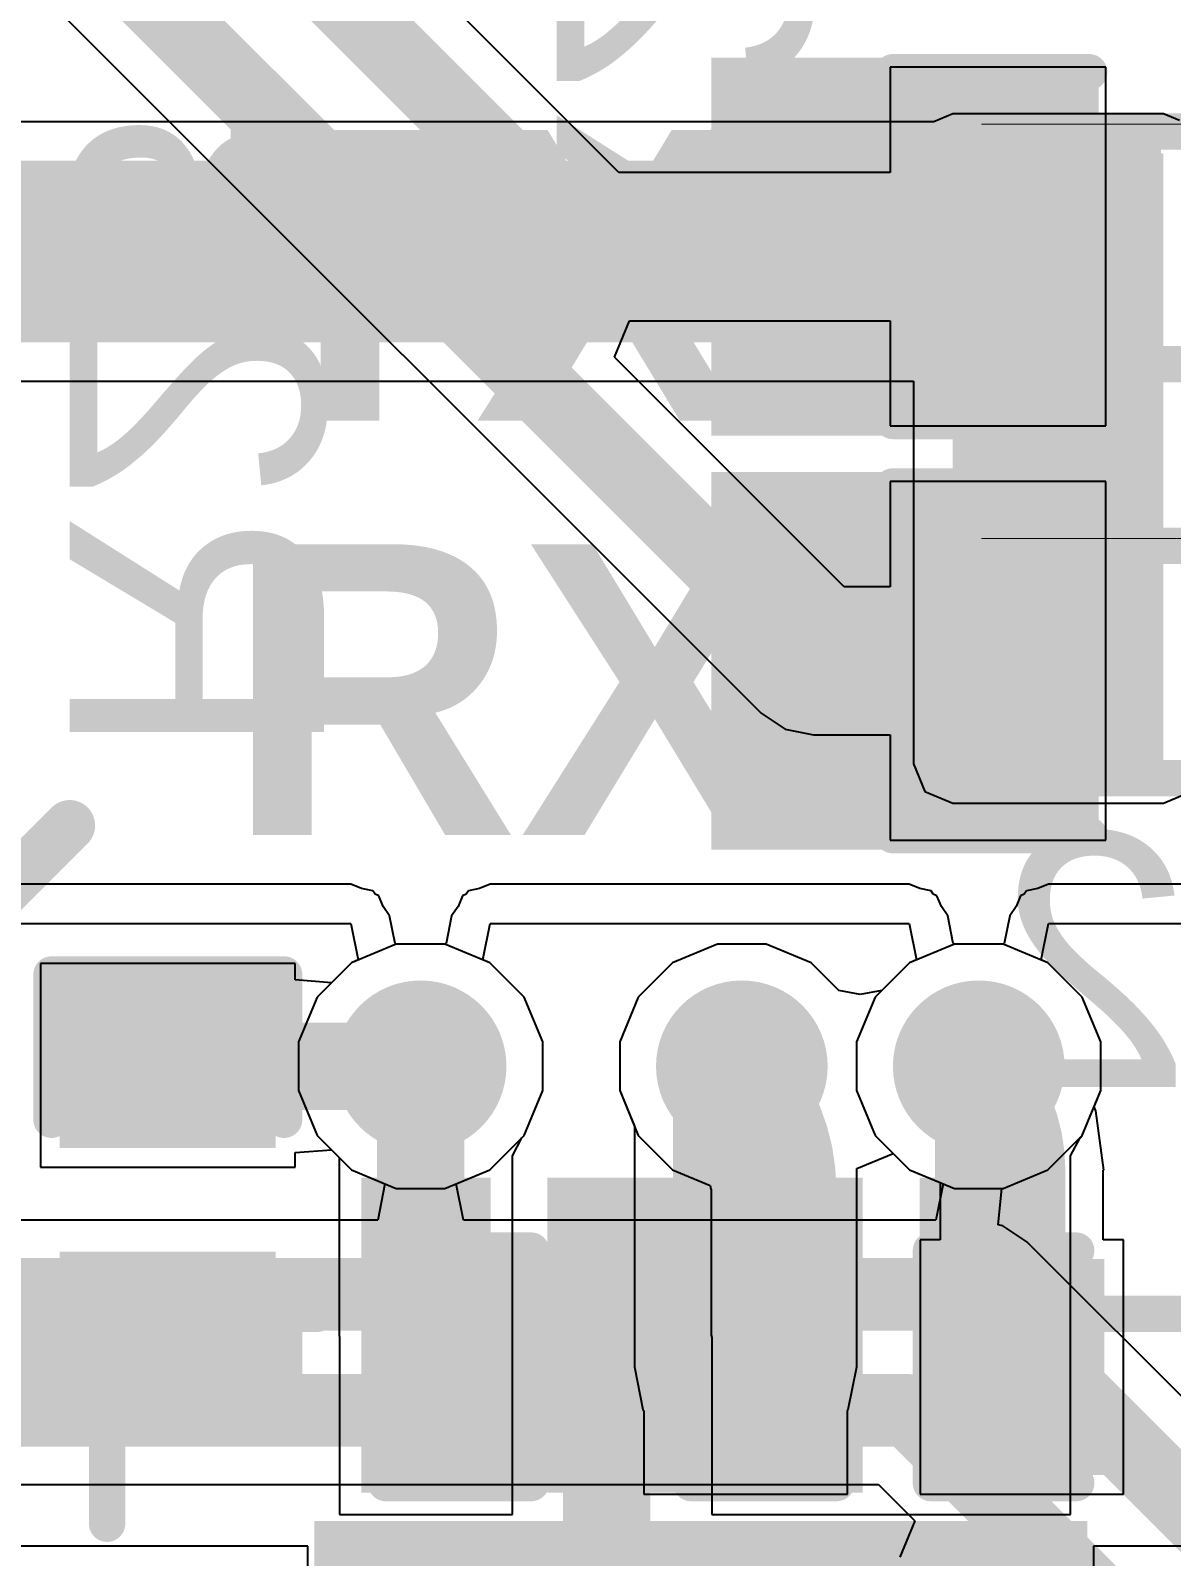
# Model space of a CAD drawing. Header units: inches. Extents: x -4.4 to 45.3, y -0.3 to 53.7.
# Drawn here: x 39.02 to 43, y 37.44 to 42.77 of the extents above; entities that cross this region are included whole.
import ezdxf

# ---------------------------------------------------------------- set-up
doc = ezdxf.new("R2010")
doc.units = ezdxf.units.IN
for name, color, linetype in [('Bottom Layer', 5, 'Continuous'), ('Bottom Overlay', 54, 'Continuous'), ('Bottom Paste', 16, 'Continuous'), ('Bottom Solder', 6, 'Continuous'), ('Signal_1', 16, 'Continuous'), ('Signal_2', 76, 'Continuous'), ('Top Layer', 1, 'Continuous'), ('Top Overlay', 2, 'Continuous'), ('Top Paste', 8, 'Continuous'), ('Top Solder', 216, 'Continuous'), ('Via Holes', 16, 'Continuous')]:
    doc.layers.add(name, color=color, linetype=linetype)
doc.styles.add('Arial', font='', dxfattribs={"height": 0.2})
doc.styles.add('Arial_Bold', font='', dxfattribs={"height": 0.2})
doc.styles.get('Arial').set_extended_font_data('Arial')
doc.styles.get('Arial_Bold').set_extended_font_data('Arial', bold=True)

# ---------------------------------------------------------------- blocks, each defined once
blk = doc.blocks.new('LED_0603_33')
at = {"layer": 'Top Layer'}
for points in [[(-1, 0.5), (-0.5, 0.5), (-0.5, -0.5), (-1, -0.5)], [(0.5, 0.5), (1, 0.5), (1, -0.5), (0.5, -0.5)]]:
    blk.add_hatch(color=1, dxfattribs=at).paths.add_polyline_path(points)
at = {"layer": 'Top Overlay'}
blk.add_hatch(color=2, dxfattribs=at).paths.add_polyline_path([(1.1176, -0.6604), (1.7526, -0.6604), (1.7526, 0.6604), (1.1176, 0.6604)])
at = {"layer": 'Top Paste'}
for points in [[(-1, 0.5), (-0.5, 0.5), (-0.5, -0.5), (-1, -0.5)], [(0.5, 0.5), (1, 0.5), (1, -0.5), (0.5, -0.5)]]:
    blk.add_hatch(color=8, dxfattribs=at).paths.add_polyline_path(points)
at = {"layer": 'Top Solder'}
for points in [[(-1.1016, 0.6016), (-0.3984, 0.6016), (-0.3984, -0.6016), (-1.1016, -0.6016)], [(0.3984, 0.6016), (1.1016, 0.6016), (1.1016, -0.6016), (0.3984, -0.6016)]]:
    blk.add_hatch(color=216, dxfattribs=at).paths.add_polyline_path(points)
at = {"layer": 'Top Overlay'}
for points in [[(-1.1176, 0.6096, 0.127, 0.127, 0), (-1.1176, -0.6096, 0.127, 0.127, 0)], [(-0.4318, 0.6096, 0.127, 0.127, 0), (-1.1176, 0.6096, 0.127, 0.127, 0)], [(1.1176, 0.6096, 0.127, 0.127, 0), (0.4318, 0.6096, 0.127, 0.127, 0)], [(1.1176, 0.6096, 0.127, 0.127, 0), (1.1176, -0.6096, 0.127, 0.127, 0)], [(-0.4318, -0.6096, 0.127, 0.127, 0), (-1.1176, -0.6096, 0.127, 0.127, 0)], [(1.1176, -0.6096, 0.127, 0.127, 0), (0.4318, -0.6096, 0.127, 0.127, 0)]]:
    blk.add_lwpolyline(points, format="xyseb", dxfattribs=at)
for points in [[(-1.1494, 0.6096, 0.0635, 0.0635, 1), (-1.0858, 0.6096, 0.0635, 0.0635, 1)], [(-1.1494, 0.6096, 0.0635, 0.0635, 1), (-1.0858, 0.6096, 0.0635, 0.0635, 1)], [(-0.4636, 0.6096, 0.0635, 0.0635, 1), (-0.4001, 0.6096, 0.0635, 0.0635, 1)], [(0.4001, 0.6096, 0.0635, 0.0635, 1), (0.4636, 0.6096, 0.0635, 0.0635, 1)], [(1.0859, 0.6096, 0.0635, 0.0635, 1), (1.1494, 0.6096, 0.0635, 0.0635, 1)], [(1.0859, 0.6096, 0.0635, 0.0635, 1), (1.1494, 0.6096, 0.0635, 0.0635, 1)], [(-1.1494, -0.6096, 0.0635, 0.0635, 1), (-1.0858, -0.6096, 0.0635, 0.0635, 1)], [(-1.1494, -0.6096, 0.0635, 0.0635, 1), (-1.0858, -0.6096, 0.0635, 0.0635, 1)], [(-0.4636, -0.6096, 0.0635, 0.0635, 1), (-0.4001, -0.6096, 0.0635, 0.0635, 1)], [(0.4001, -0.6096, 0.0635, 0.0635, 1), (0.4636, -0.6096, 0.0635, 0.0635, 1)], [(1.0859, -0.6096, 0.0635, 0.0635, 1), (1.1494, -0.6096, 0.0635, 0.0635, 1)], [(1.0859, -0.6096, 0.0635, 0.0635, 1), (1.1494, -0.6096, 0.0635, 0.0635, 1)]]:
    blk.add_lwpolyline(points, format="xyseb", close=True, dxfattribs=at)
blk = doc.blocks.new('LED_0603_34')
at = {"layer": 'Top Layer'}
for points in [[(-1, 0.5), (-0.5, 0.5), (-0.5, -0.5), (-1, -0.5)], [(0.5, 0.5), (1, 0.5), (1, -0.5), (0.5, -0.5)]]:
    blk.add_hatch(color=1, dxfattribs=at).paths.add_polyline_path(points)
at = {"layer": 'Top Overlay'}
blk.add_hatch(color=2, dxfattribs=at).paths.add_polyline_path([(1.1176, -0.6604), (1.7526, -0.6604), (1.7526, 0.6604), (1.1176, 0.6604)])
at = {"layer": 'Top Paste'}
for points in [[(-1, 0.5), (-0.5, 0.5), (-0.5, -0.5), (-1, -0.5)], [(0.5, 0.5), (1, 0.5), (1, -0.5), (0.5, -0.5)]]:
    blk.add_hatch(color=8, dxfattribs=at).paths.add_polyline_path(points)
at = {"layer": 'Top Solder'}
for points in [[(-1.1016, 0.6016), (-0.3984, 0.6016), (-0.3984, -0.6016), (-1.1016, -0.6016)], [(0.3984, 0.6016), (1.1016, 0.6016), (1.1016, -0.6016), (0.3984, -0.6016)]]:
    blk.add_hatch(color=216, dxfattribs=at).paths.add_polyline_path(points)
at = {"layer": 'Top Overlay'}
for points in [[(-0.4318, 0.6096, 0.127, 0.127, 0), (-1.1176, 0.6096, 0.127, 0.127, 0)], [(-1.1176, 0.6096, 0.127, 0.127, 0), (-1.1176, -0.6096, 0.127, 0.127, 0)], [(1.1176, 0.6096, 0.127, 0.127, 0), (0.4318, 0.6096, 0.127, 0.127, 0)], [(1.1176, 0.6096, 0.127, 0.127, 0), (1.1176, -0.6096, 0.127, 0.127, 0)], [(-0.4318, -0.6096, 0.127, 0.127, 0), (-1.1176, -0.6096, 0.127, 0.127, 0)], [(1.1176, -0.6096, 0.127, 0.127, 0), (0.4318, -0.6096, 0.127, 0.127, 0)]]:
    blk.add_lwpolyline(points, format="xyseb", dxfattribs=at)
for points in [[(-1.1494, 0.6096, 0.0635, 0.0635, 1), (-1.0858, 0.6096, 0.0635, 0.0635, 1)], [(-1.1494, 0.6096, 0.0635, 0.0635, 1), (-1.0858, 0.6096, 0.0635, 0.0635, 1)], [(-0.4636, 0.6096, 0.0635, 0.0635, 1), (-0.4001, 0.6096, 0.0635, 0.0635, 1)], [(0.4001, 0.6096, 0.0635, 0.0635, 1), (0.4636, 0.6096, 0.0635, 0.0635, 1)], [(1.0859, 0.6096, 0.0635, 0.0635, 1), (1.1494, 0.6096, 0.0635, 0.0635, 1)], [(1.0859, 0.6096, 0.0635, 0.0635, 1), (1.1494, 0.6096, 0.0635, 0.0635, 1)], [(-1.1494, -0.6096, 0.0635, 0.0635, 1), (-1.0858, -0.6096, 0.0635, 0.0635, 1)], [(-1.1494, -0.6096, 0.0635, 0.0635, 1), (-1.0858, -0.6096, 0.0635, 0.0635, 1)], [(-0.4636, -0.6096, 0.0635, 0.0635, 1), (-0.4001, -0.6096, 0.0635, 0.0635, 1)], [(0.4001, -0.6096, 0.0635, 0.0635, 1), (0.4636, -0.6096, 0.0635, 0.0635, 1)], [(1.0859, -0.6096, 0.0635, 0.0635, 1), (1.1494, -0.6096, 0.0635, 0.0635, 1)], [(1.0859, -0.6096, 0.0635, 0.0635, 1), (1.1494, -0.6096, 0.0635, 0.0635, 1)]]:
    blk.add_lwpolyline(points, format="xyseb", close=True, dxfattribs=at)
blk = doc.blocks.new('R___0402_B_39')
at = {"layer": 'Bottom Layer'}
for points in [[(-0.2413, 0.3175), (-0.2413, -0.3175), (-0.6985, -0.3175), (-0.6985, 0.3175)], [(0.6985, 0.3175), (0.6985, -0.3175), (0.2413, -0.3175), (0.2413, 0.3175)]]:
    blk.add_hatch(color=5, dxfattribs=at).paths.add_polyline_path(points)
at = {"layer": 'Bottom Paste'}
for points in [[(-0.2413, 0.3175), (-0.2413, -0.3175), (-0.6985, -0.3175), (-0.6985, 0.3175)], [(0.6985, 0.3175), (0.6985, -0.3175), (0.2413, -0.3175), (0.2413, 0.3175)]]:
    blk.add_hatch(color=16, dxfattribs=at).paths.add_polyline_path(points)
at = {"layer": 'Bottom Solder'}
for points in [[(-0.1863, 0.3725), (-0.1863, -0.3725), (-0.7535, -0.3725), (-0.7535, 0.3725)], [(0.7535, 0.3725), (0.7535, -0.3725), (0.1863, -0.3725), (0.1863, 0.3725)]]:
    blk.add_hatch(color=6, dxfattribs=at).paths.add_polyline_path(points)
at = {"layer": 'Bottom Overlay'}
for points in [[(-0.7874, -0.4064, 0.127, 0.127, 0), (-0.7874, 0.4064, 0.127, 0.127, 0)], [(-0.7874, 0.4064, 0.127, 0.127, 0), (0.7874, 0.4064, 0.127, 0.127, 0)], [(-0.8128, 0.4318, 0.00323, 0.00323, 0), (0.8128, 0.4318, 0.00323, 0.00323, 0)], [(0.7874, -0.4064, 0.127, 0.127, 0), (0.7874, 0.4064, 0.127, 0.127, 0)], [(-0.7874, -0.4064, 0.127, 0.127, 0), (0.7874, -0.4064, 0.127, 0.127, 0)]]:
    blk.add_lwpolyline(points, format="xyseb", dxfattribs=at)
for points in [[(-0.8191, 0.4064, 0.0635, 0.0635, 1), (-0.7556, 0.4064, 0.0635, 0.0635, 1)], [(-0.8191, 0.4064, 0.0635, 0.0635, 1), (-0.7556, 0.4064, 0.0635, 0.0635, 1)], [(-0.8136, 0.4318, 0.00161, 0.00161, 1), (-0.812, 0.4318, 0.00161, 0.00161, 1)], [(0.7556, 0.4064, 0.0635, 0.0635, 1), (0.8191, 0.4064, 0.0635, 0.0635, 1)], [(0.7556, 0.4064, 0.0635, 0.0635, 1), (0.8191, 0.4064, 0.0635, 0.0635, 1)], [(0.812, 0.4318, 0.00161, 0.00161, 1), (0.8136, 0.4318, 0.00161, 0.00161, 1)], [(-0.8191, -0.4064, 0.0635, 0.0635, 1), (-0.7556, -0.4064, 0.0635, 0.0635, 1)], [(-0.8191, -0.4064, 0.0635, 0.0635, 1), (-0.7556, -0.4064, 0.0635, 0.0635, 1)], [(0.7556, -0.4064, 0.0635, 0.0635, 1), (0.8191, -0.4064, 0.0635, 0.0635, 1)], [(0.7556, -0.4064, 0.0635, 0.0635, 1), (0.8191, -0.4064, 0.0635, 0.0635, 1)]]:
    blk.add_lwpolyline(points, format="xyseb", close=True, dxfattribs=at)
blk = doc.blocks.new('R___0402_B_40')
at = {"layer": 'Bottom Layer'}
for points in [[(-0.2413, 0.3175), (-0.2413, -0.3175), (-0.6985, -0.3175), (-0.6985, 0.3175)], [(0.6985, 0.3175), (0.6985, -0.3175), (0.2413, -0.3175), (0.2413, 0.3175)]]:
    blk.add_hatch(color=5, dxfattribs=at).paths.add_polyline_path(points)
at = {"layer": 'Bottom Paste'}
for points in [[(-0.2413, 0.3175), (-0.2413, -0.3175), (-0.6985, -0.3175), (-0.6985, 0.3175)], [(0.6985, 0.3175), (0.6985, -0.3175), (0.2413, -0.3175), (0.2413, 0.3175)]]:
    blk.add_hatch(color=16, dxfattribs=at).paths.add_polyline_path(points)
at = {"layer": 'Bottom Solder'}
for points in [[(-0.1863, 0.3725), (-0.1863, -0.3725), (-0.7535, -0.3725), (-0.7535, 0.3725)], [(0.7535, 0.3725), (0.7535, -0.3725), (0.1863, -0.3725), (0.1863, 0.3725)]]:
    blk.add_hatch(color=6, dxfattribs=at).paths.add_polyline_path(points)
at = {"layer": 'Bottom Overlay'}
for points in [[(-0.7874, -0.4064, 0.127, 0.127, 0), (-0.7874, 0.4064, 0.127, 0.127, 0)], [(-0.7874, 0.4064, 0.127, 0.127, 0), (0.7874, 0.4064, 0.127, 0.127, 0)], [(-0.8128, 0.4318, 0.00323, 0.00323, 0), (0.8128, 0.4318, 0.00323, 0.00323, 0)], [(0.7874, -0.4064, 0.127, 0.127, 0), (0.7874, 0.4064, 0.127, 0.127, 0)], [(-0.7874, -0.4064, 0.127, 0.127, 0), (0.7874, -0.4064, 0.127, 0.127, 0)]]:
    blk.add_lwpolyline(points, format="xyseb", dxfattribs=at)
for points in [[(-0.8191, 0.4064, 0.0635, 0.0635, 1), (-0.7556, 0.4064, 0.0635, 0.0635, 1)], [(-0.8191, 0.4064, 0.0635, 0.0635, 1), (-0.7556, 0.4064, 0.0635, 0.0635, 1)], [(-0.8136, 0.4318, 0.00161, 0.00161, 1), (-0.812, 0.4318, 0.00161, 0.00161, 1)], [(0.7556, 0.4064, 0.0635, 0.0635, 1), (0.8191, 0.4064, 0.0635, 0.0635, 1)], [(0.7556, 0.4064, 0.0635, 0.0635, 1), (0.8191, 0.4064, 0.0635, 0.0635, 1)], [(0.812, 0.4318, 0.00161, 0.00161, 1), (0.8136, 0.4318, 0.00161, 0.00161, 1)], [(-0.8191, -0.4064, 0.0635, 0.0635, 1), (-0.7556, -0.4064, 0.0635, 0.0635, 1)], [(-0.8191, -0.4064, 0.0635, 0.0635, 1), (-0.7556, -0.4064, 0.0635, 0.0635, 1)], [(0.7556, -0.4064, 0.0635, 0.0635, 1), (0.8191, -0.4064, 0.0635, 0.0635, 1)], [(0.7556, -0.4064, 0.0635, 0.0635, 1), (0.8191, -0.4064, 0.0635, 0.0635, 1)]]:
    blk.add_lwpolyline(points, format="xyseb", close=True, dxfattribs=at)
blk = doc.blocks.new('QFN_16_EP_4_4__53')
at = {"layer": 'Top Layer'}
for points in [[(-1.1656, 2.5), (-0.8156, 2.5), (-0.8156, 1.5), (-1.1656, 1.5)], [(-0.5154, 2.5), (-0.1654, 2.5), (-0.1654, 1.5), (-0.5154, 1.5)], [(0.1349, 2.5), (0.4849, 2.5), (0.4849, 1.5), (0.1349, 1.5)], [(0.7851, 2.5), (1.1351, 2.5), (1.1351, 1.5), (0.7851, 1.5)], [(-1.3, 1.3), (1.3, 1.3), (1.3, -1.3), (-1.3, -1.3)], [(-1.5, 1.1402), (-1.5, 0.7902), (-2.5, 0.7902), (-2.5, 1.1402)], [(2.5, 1.1351), (2.5, 0.7851), (1.5, 0.7851), (1.5, 1.1351)], [(-1.5, 0.49), (-1.5, 0.14), (-2.5, 0.14), (-2.5, 0.49)], [(2.5, 0.4849), (2.5, 0.1349), (1.5, 0.1349), (1.5, 0.4849)], [(-1.5, -0.1603), (-1.5, -0.5103), (-2.5, -0.5103), (-2.5, -0.1603)], [(2.5, -0.1654), (2.5, -0.5154), (1.5, -0.5154), (1.5, -0.1654)], [(-1.5, -0.8105), (-1.5, -1.1605), (-2.5, -1.1605), (-2.5, -0.8105)], [(2.5, -0.8156), (2.5, -1.1656), (1.5, -1.1656), (1.5, -0.8156)], [(-1.1656, -1.5), (-0.8156, -1.5), (-0.8156, -2.5), (-1.1656, -2.5)], [(-0.5154, -1.5), (-0.1654, -1.5), (-0.1654, -2.5), (-0.5154, -2.5)], [(0.1349, -1.5), (0.4849, -1.5), (0.4849, -2.5), (0.1349, -2.5)], [(0.7851, -1.5), (1.1351, -1.5), (1.1351, -2.5), (0.7851, -2.5)]]:
    blk.add_hatch(color=1, dxfattribs=at).paths.add_polyline_path(points)
at = {"layer": 'Top Solder'}
for points in [[(-1.2164, 2.5508), (-0.7648, 2.5508), (-0.7648, 1.4492), (-1.2164, 1.4492)], [(-0.5662, 2.5508), (-0.1146, 2.5508), (-0.1146, 1.4492), (-0.5662, 1.4492)], [(0.0841, 2.5508), (0.5357, 2.5508), (0.5357, 1.4492), (0.0841, 1.4492)], [(0.7343, 2.5508), (1.1859, 2.5508), (1.1859, 1.4492), (0.7343, 1.4492)], [(-1.3508, 1.3508), (1.3508, 1.3508), (1.3508, -1.3508), (-1.3508, -1.3508)], [(-1.4492, 1.191), (-1.4492, 0.7394), (-2.5508, 0.7394), (-2.5508, 1.191)], [(2.5508, 1.1859), (2.5508, 0.7343), (1.4492, 0.7343), (1.4492, 1.1859)], [(-1.4492, 0.5408), (-1.4492, 0.0892), (-2.5508, 0.0892), (-2.5508, 0.5408)], [(2.5508, 0.5357), (2.5508, 0.0841), (1.4492, 0.0841), (1.4492, 0.5357)], [(-1.4492, -0.1095), (-1.4492, -0.5611), (-2.5508, -0.5611), (-2.5508, -0.1095)], [(2.5508, -0.1146), (2.5508, -0.5662), (1.4492, -0.5662), (1.4492, -0.1146)], [(-1.4492, -0.7597), (-1.4492, -1.2113), (-2.5508, -1.2113), (-2.5508, -0.7597)], [(2.5508, -0.7648), (2.5508, -1.2164), (1.4492, -1.2164), (1.4492, -0.7648)], [(-1.2164, -1.4492), (-0.7648, -1.4492), (-0.7648, -2.5508), (-1.2164, -2.5508)], [(-0.5662, -1.4492), (-0.1146, -1.4492), (-0.1146, -2.5508), (-0.5662, -2.5508)], [(0.0841, -1.4492), (0.5357, -1.4492), (0.5357, -2.5508), (0.0841, -2.5508)], [(0.7343, -1.4492), (1.1859, -1.4492), (1.1859, -2.5508), (0.7343, -2.5508)]]:
    blk.add_hatch(color=216, dxfattribs=at).paths.add_polyline_path(points)
at = {"layer": 'Top Overlay'}
for points in [[(-2.0746, 2.0746, 0.127, 0.127, 0), (-2.0746, 1.3459, 0.127, 0.127, 0)], [(-2.0746, 2.0746, 0.127, 0.127, 0), (-1.3714, 2.0746, 0.127, 0.127, 0)], [(1.3408, 2.0746, 0.127, 0.127, 0), (2.0745, 2.0746, 0.127, 0.127, 0)], [(2.0745, 2.0746, 0.127, 0.127, 0), (2.0745, 1.3409, 0.127, 0.127, 0)], [(-2.6858, 1.0414, 0.127, 0.127, 0), (-2.6858, 0.889, 0.127, 0.127, 0)], [(-2.6858, 1.0414, 0.127, 0.127, 0), (-2.6096, 0.9652, 0.127, 0.127, 0)], [(-2.6096, 0.9652, 0.127, 0.127, 0), (-2.6858, 0.889, 0.127, 0.127, 0)], [(2.0745, -1.3409, 0.127, 0.127, 0), (2.0745, -2.0746, 0.127, 0.127, 0)], [(-2.0746, -1.3459, 0.127, 0.127, 0), (-2.0746, -2.0746, 0.127, 0.127, 0)], [(-2.0746, -2.0746, 0.127, 0.127, 0), (-1.3714, -2.0746, 0.127, 0.127, 0)], [(1.3408, -2.0746, 0.127, 0.127, 0), (2.0745, -2.0746, 0.127, 0.127, 0)]]:
    blk.add_lwpolyline(points, format="xyseb", dxfattribs=at)
for points in [[(-2.1064, 2.0746, 0.0635, 0.0635, 1), (-2.0429, 2.0746, 0.0635, 0.0635, 1)], [(-2.1064, 2.0746, 0.0635, 0.0635, 1), (-2.0429, 2.0746, 0.0635, 0.0635, 1)], [(-1.4031, 2.0746, 0.0635, 0.0635, 1), (-1.3396, 2.0746, 0.0635, 0.0635, 1)], [(1.3091, 2.0746, 0.0635, 0.0635, 1), (1.3726, 2.0746, 0.0635, 0.0635, 1)], [(2.0428, 2.0746, 0.0635, 0.0635, 1), (2.1063, 2.0746, 0.0635, 0.0635, 1)], [(2.0428, 2.0746, 0.0635, 0.0635, 1), (2.1063, 2.0746, 0.0635, 0.0635, 1)], [(-2.1064, 1.3459, 0.0635, 0.0635, 1), (-2.0429, 1.3459, 0.0635, 0.0635, 1)], [(2.0428, 1.3409, 0.0635, 0.0635, 1), (2.1063, 1.3409, 0.0635, 0.0635, 1)], [(-2.7175, 1.0414, 0.0635, 0.0635, 1), (-2.654, 1.0414, 0.0635, 0.0635, 1)], [(-2.7175, 1.0414, 0.0635, 0.0635, 1), (-2.654, 1.0414, 0.0635, 0.0635, 1)], [(-2.6413, 0.9652, 0.0635, 0.0635, 1), (-2.5778, 0.9652, 0.0635, 0.0635, 1)], [(-2.6413, 0.9652, 0.0635, 0.0635, 1), (-2.5778, 0.9652, 0.0635, 0.0635, 1)], [(-2.7175, 0.889, 0.0635, 0.0635, 1), (-2.654, 0.889, 0.0635, 0.0635, 1)], [(-2.7175, 0.889, 0.0635, 0.0635, 1), (-2.654, 0.889, 0.0635, 0.0635, 1)], [(2.0428, -1.3409, 0.0635, 0.0635, 1), (2.1063, -1.3409, 0.0635, 0.0635, 1)], [(-2.1064, -1.3459, 0.0635, 0.0635, 1), (-2.0429, -1.3459, 0.0635, 0.0635, 1)], [(-2.1064, -2.0746, 0.0635, 0.0635, 1), (-2.0429, -2.0746, 0.0635, 0.0635, 1)], [(-2.1064, -2.0746, 0.0635, 0.0635, 1), (-2.0429, -2.0746, 0.0635, 0.0635, 1)], [(-1.4031, -2.0746, 0.0635, 0.0635, 1), (-1.3396, -2.0746, 0.0635, 0.0635, 1)], [(1.3091, -2.0746, 0.0635, 0.0635, 1), (1.3726, -2.0746, 0.0635, 0.0635, 1)], [(2.0428, -2.0746, 0.0635, 0.0635, 1), (2.1063, -2.0746, 0.0635, 0.0635, 1)], [(2.0428, -2.0746, 0.0635, 0.0635, 1), (2.1063, -2.0746, 0.0635, 0.0635, 1)]]:
    blk.add_lwpolyline(points, format="xyseb", close=True, dxfattribs=at)
blk = doc.blocks.new('C___0402_B_83')
at = {"layer": 'Bottom Layer'}
for points in [[(-0.2413, 0.3175), (-0.2413, -0.3175), (-0.6985, -0.3175), (-0.6985, 0.3175)], [(0.6985, 0.3175), (0.6985, -0.3175), (0.2413, -0.3175), (0.2413, 0.3175)]]:
    blk.add_hatch(color=5, dxfattribs=at).paths.add_polyline_path(points)
at = {"layer": 'Bottom Paste'}
for points in [[(-0.2413, 0.3175), (-0.2413, -0.3175), (-0.6985, -0.3175), (-0.6985, 0.3175)], [(0.6985, 0.3175), (0.6985, -0.3175), (0.2413, -0.3175), (0.2413, 0.3175)]]:
    blk.add_hatch(color=16, dxfattribs=at).paths.add_polyline_path(points)
at = {"layer": 'Bottom Solder'}
for points in [[(-0.1813, 0.3775), (-0.1813, -0.3775), (-0.7585, -0.3775), (-0.7585, 0.3775)], [(0.7585, 0.3775), (0.7585, -0.3775), (0.1813, -0.3775), (0.1813, 0.3775)]]:
    blk.add_hatch(color=6, dxfattribs=at).paths.add_polyline_path(points)
at = {"layer": 'Bottom Overlay'}
for points in [[(-0.7874, 0.4064, 0.127, 0.127, 0), (-0.7874, -0.4064, 0.127, 0.127, 0)], [(-0.7874, 0.4064, 0.127, 0.127, 0), (-0.2794, 0.4064, 0.127, 0.127, 0)], [(0.2794, 0.4064, 0.127, 0.127, 0), (0.7874, 0.4064, 0.127, 0.127, 0)], [(0.7874, 0.4064, 0.127, 0.127, 0), (0.7874, -0.4064, 0.127, 0.127, 0)], [(-0.7874, -0.4064, 0.127, 0.127, 0), (-0.2794, -0.4064, 0.127, 0.127, 0)], [(0.2794, -0.4064, 0.127, 0.127, 0), (0.7874, -0.4064, 0.127, 0.127, 0)]]:
    blk.add_lwpolyline(points, format="xyseb", dxfattribs=at)
for points in [[(-0.8191, 0.4064, 0.0635, 0.0635, 1), (-0.7556, 0.4064, 0.0635, 0.0635, 1)], [(-0.8191, 0.4064, 0.0635, 0.0635, 1), (-0.7556, 0.4064, 0.0635, 0.0635, 1)], [(-0.3111, 0.4064, 0.0635, 0.0635, 1), (-0.2477, 0.4064, 0.0635, 0.0635, 1)], [(0.2477, 0.4064, 0.0635, 0.0635, 1), (0.3111, 0.4064, 0.0635, 0.0635, 1)], [(0.7556, 0.4064, 0.0635, 0.0635, 1), (0.8191, 0.4064, 0.0635, 0.0635, 1)], [(0.7556, 0.4064, 0.0635, 0.0635, 1), (0.8191, 0.4064, 0.0635, 0.0635, 1)], [(-0.8191, -0.4064, 0.0635, 0.0635, 1), (-0.7556, -0.4064, 0.0635, 0.0635, 1)], [(-0.8191, -0.4064, 0.0635, 0.0635, 1), (-0.7556, -0.4064, 0.0635, 0.0635, 1)], [(-0.3111, -0.4064, 0.0635, 0.0635, 1), (-0.2477, -0.4064, 0.0635, 0.0635, 1)], [(0.2477, -0.4064, 0.0635, 0.0635, 1), (0.3111, -0.4064, 0.0635, 0.0635, 1)], [(0.7556, -0.4064, 0.0635, 0.0635, 1), (0.8191, -0.4064, 0.0635, 0.0635, 1)], [(0.7556, -0.4064, 0.0635, 0.0635, 1), (0.8191, -0.4064, 0.0635, 0.0635, 1)]]:
    blk.add_lwpolyline(points, format="xyseb", close=True, dxfattribs=at)
blk = doc.blocks.new('C___0402_B_84')
at = {"layer": 'Bottom Layer'}
for points in [[(-0.2413, 0.3175), (-0.2413, -0.3175), (-0.6985, -0.3175), (-0.6985, 0.3175)], [(0.6985, 0.3175), (0.6985, -0.3175), (0.2413, -0.3175), (0.2413, 0.3175)]]:
    blk.add_hatch(color=5, dxfattribs=at).paths.add_polyline_path(points)
at = {"layer": 'Bottom Paste'}
for points in [[(-0.2413, 0.3175), (-0.2413, -0.3175), (-0.6985, -0.3175), (-0.6985, 0.3175)], [(0.6985, 0.3175), (0.6985, -0.3175), (0.2413, -0.3175), (0.2413, 0.3175)]]:
    blk.add_hatch(color=16, dxfattribs=at).paths.add_polyline_path(points)
at = {"layer": 'Bottom Solder'}
for points in [[(-0.1813, 0.3775), (-0.1813, -0.3775), (-0.7585, -0.3775), (-0.7585, 0.3775)], [(0.7585, 0.3775), (0.7585, -0.3775), (0.1813, -0.3775), (0.1813, 0.3775)]]:
    blk.add_hatch(color=6, dxfattribs=at).paths.add_polyline_path(points)
at = {"layer": 'Bottom Overlay'}
for points in [[(-0.7874, -0.4064, 0.127, 0.127, 0), (-0.7874, 0.4064, 0.127, 0.127, 0)], [(-0.7874, 0.4064, 0.127, 0.127, 0), (-0.2794, 0.4064, 0.127, 0.127, 0)], [(0.2794, 0.4064, 0.127, 0.127, 0), (0.7874, 0.4064, 0.127, 0.127, 0)], [(0.7874, -0.4064, 0.127, 0.127, 0), (0.7874, 0.4064, 0.127, 0.127, 0)], [(-0.7874, -0.4064, 0.127, 0.127, 0), (-0.2794, -0.4064, 0.127, 0.127, 0)], [(0.2794, -0.4064, 0.127, 0.127, 0), (0.7874, -0.4064, 0.127, 0.127, 0)]]:
    blk.add_lwpolyline(points, format="xyseb", dxfattribs=at)
for points in [[(-0.8191, 0.4064, 0.0635, 0.0635, 1), (-0.7556, 0.4064, 0.0635, 0.0635, 1)], [(-0.8191, 0.4064, 0.0635, 0.0635, 1), (-0.7556, 0.4064, 0.0635, 0.0635, 1)], [(-0.3111, 0.4064, 0.0635, 0.0635, 1), (-0.2477, 0.4064, 0.0635, 0.0635, 1)], [(0.2477, 0.4064, 0.0635, 0.0635, 1), (0.3111, 0.4064, 0.0635, 0.0635, 1)], [(0.7556, 0.4064, 0.0635, 0.0635, 1), (0.8191, 0.4064, 0.0635, 0.0635, 1)], [(0.7556, 0.4064, 0.0635, 0.0635, 1), (0.8191, 0.4064, 0.0635, 0.0635, 1)], [(-0.8191, -0.4064, 0.0635, 0.0635, 1), (-0.7556, -0.4064, 0.0635, 0.0635, 1)], [(-0.8191, -0.4064, 0.0635, 0.0635, 1), (-0.7556, -0.4064, 0.0635, 0.0635, 1)], [(-0.3111, -0.4064, 0.0635, 0.0635, 1), (-0.2477, -0.4064, 0.0635, 0.0635, 1)], [(0.2477, -0.4064, 0.0635, 0.0635, 1), (0.3111, -0.4064, 0.0635, 0.0635, 1)], [(0.7556, -0.4064, 0.0635, 0.0635, 1), (0.8191, -0.4064, 0.0635, 0.0635, 1)], [(0.7556, -0.4064, 0.0635, 0.0635, 1), (0.8191, -0.4064, 0.0635, 0.0635, 1)]]:
    blk.add_lwpolyline(points, format="xyseb", close=True, dxfattribs=at)
blk = doc.blocks.new('C___0402_B_85')
at = {"layer": 'Bottom Layer'}
for points in [[(-0.2413, 0.3175), (-0.2413, -0.3175), (-0.6985, -0.3175), (-0.6985, 0.3175)], [(0.6985, 0.3175), (0.6985, -0.3175), (0.2413, -0.3175), (0.2413, 0.3175)]]:
    blk.add_hatch(color=5, dxfattribs=at).paths.add_polyline_path(points)
at = {"layer": 'Bottom Paste'}
for points in [[(-0.2413, 0.3175), (-0.2413, -0.3175), (-0.6985, -0.3175), (-0.6985, 0.3175)], [(0.6985, 0.3175), (0.6985, -0.3175), (0.2413, -0.3175), (0.2413, 0.3175)]]:
    blk.add_hatch(color=16, dxfattribs=at).paths.add_polyline_path(points)
at = {"layer": 'Bottom Solder'}
for points in [[(-0.1813, 0.3775), (-0.1813, -0.3775), (-0.7585, -0.3775), (-0.7585, 0.3775)], [(0.7585, 0.3775), (0.7585, -0.3775), (0.1813, -0.3775), (0.1813, 0.3775)]]:
    blk.add_hatch(color=6, dxfattribs=at).paths.add_polyline_path(points)
at = {"layer": 'Bottom Overlay'}
for points in [[(-0.7874, -0.4064, 0.127, 0.127, 0), (-0.7874, 0.4064, 0.127, 0.127, 0)], [(-0.7874, 0.4064, 0.127, 0.127, 0), (-0.2794, 0.4064, 0.127, 0.127, 0)], [(0.2794, 0.4064, 0.127, 0.127, 0), (0.7874, 0.4064, 0.127, 0.127, 0)], [(0.7874, -0.4064, 0.127, 0.127, 0), (0.7874, 0.4064, 0.127, 0.127, 0)], [(-0.7874, -0.4064, 0.127, 0.127, 0), (-0.2794, -0.4064, 0.127, 0.127, 0)], [(0.2794, -0.4064, 0.127, 0.127, 0), (0.7874, -0.4064, 0.127, 0.127, 0)]]:
    blk.add_lwpolyline(points, format="xyseb", dxfattribs=at)
for points in [[(-0.8191, 0.4064, 0.0635, 0.0635, 1), (-0.7556, 0.4064, 0.0635, 0.0635, 1)], [(-0.8191, 0.4064, 0.0635, 0.0635, 1), (-0.7556, 0.4064, 0.0635, 0.0635, 1)], [(-0.3111, 0.4064, 0.0635, 0.0635, 1), (-0.2477, 0.4064, 0.0635, 0.0635, 1)], [(0.2477, 0.4064, 0.0635, 0.0635, 1), (0.3111, 0.4064, 0.0635, 0.0635, 1)], [(0.7556, 0.4064, 0.0635, 0.0635, 1), (0.8191, 0.4064, 0.0635, 0.0635, 1)], [(0.7556, 0.4064, 0.0635, 0.0635, 1), (0.8191, 0.4064, 0.0635, 0.0635, 1)], [(-0.8191, -0.4064, 0.0635, 0.0635, 1), (-0.7556, -0.4064, 0.0635, 0.0635, 1)], [(-0.8191, -0.4064, 0.0635, 0.0635, 1), (-0.7556, -0.4064, 0.0635, 0.0635, 1)], [(-0.3111, -0.4064, 0.0635, 0.0635, 1), (-0.2477, -0.4064, 0.0635, 0.0635, 1)], [(0.2477, -0.4064, 0.0635, 0.0635, 1), (0.3111, -0.4064, 0.0635, 0.0635, 1)], [(0.7556, -0.4064, 0.0635, 0.0635, 1), (0.8191, -0.4064, 0.0635, 0.0635, 1)], [(0.7556, -0.4064, 0.0635, 0.0635, 1), (0.8191, -0.4064, 0.0635, 0.0635, 1)]]:
    blk.add_lwpolyline(points, format="xyseb", close=True, dxfattribs=at)

msp = doc.modelspace()

# ---------------------------------------------------------------- hatches: boundary and pattern name
at = {"layer": 'Bottom Layer'}
msp.add_hatch(color=5, dxfattribs=at).paths.add_polyline_path([(42.2402, 40.2082), (42.9768, 40.2082), (42.9768, 42.3418), (42.2402, 42.3418)])
h = msp.add_hatch(color=5, dxfattribs=at)
edge = h.paths.add_edge_path()
edge.add_arc((40.3805, 39.1505), 0.3, 0, 360)
h = msp.add_hatch(color=5, dxfattribs=at)
edge = h.paths.add_edge_path()
edge.add_arc((41.5032, 39.1505), 0.3, 0, 360)
h = msp.add_hatch(color=5, dxfattribs=at)
edge = h.paths.add_edge_path()
edge.add_arc((42.3312, 39.1505), 0.3, 0, 360)
at = {"layer": 'Signal_1'}
h = msp.add_hatch(color=16, dxfattribs=at)
edge = h.paths.add_edge_path()
edge.add_arc((40.3805, 39.1505), 0.3, 0, 360)
h = msp.add_hatch(color=16, dxfattribs=at)
edge = h.paths.add_edge_path()
edge.add_arc((41.5032, 39.1505), 0.3, 0, 360)
h = msp.add_hatch(color=16, dxfattribs=at)
edge = h.paths.add_edge_path()
edge.add_arc((42.3312, 39.1505), 0.3, 0, 360)
at = {"layer": 'Signal_2'}
h = msp.add_hatch(color=76, dxfattribs=at)
edge = h.paths.add_edge_path()
edge.add_arc((40.3805, 39.1505), 0.3, 0, 360)
h = msp.add_hatch(color=76, dxfattribs=at)
edge = h.paths.add_edge_path()
edge.add_arc((41.5032, 39.1505), 0.3, 0, 360)
h = msp.add_hatch(color=76, dxfattribs=at)
edge = h.paths.add_edge_path()
edge.add_arc((42.3312, 39.1505), 0.3, 0, 360)
at = {"layer": 'Top Layer'}
h = msp.add_hatch(color=1, dxfattribs=at)
edge = h.paths.add_edge_path()
edge.add_arc((40.3805, 39.1505), 0.3, 0, 360)
h = msp.add_hatch(color=1, dxfattribs=at)
edge = h.paths.add_edge_path()
edge.add_arc((41.5032, 39.1505), 0.3, 0, 360)
h = msp.add_hatch(color=1, dxfattribs=at)
edge = h.paths.add_edge_path()
edge.add_arc((42.3312, 39.1505), 0.3, 0, 360)
at = {"layer": 'Via Holes'}
h = msp.add_hatch(color=7, dxfattribs=at)
edge = h.paths.add_edge_path()
edge.add_arc((40.3805, 39.1505), 0.15, 0, 360)
h = msp.add_hatch(color=7, dxfattribs=at)
edge = h.paths.add_edge_path()
edge.add_arc((41.5032, 39.1505), 0.15, 0, 360)
h = msp.add_hatch(color=7, dxfattribs=at)
edge = h.paths.add_edge_path()
edge.add_arc((42.3312, 39.1505), 0.15, 0, 360)

# ---------------------------------------------------------------- linework, layer by layer
at = {"layer": 'Bottom Layer'}
for p, q in [((42.2402, 42.4793), (42.1746, 42.4521)), ((42.9768, 42.4793), (42.2402, 42.4793)), ((43.0327, 42.4561), (42.9768, 42.4793)), ((42.1746, 42.4521), (38.3159, 42.4521)), ((38.5036, 41.5457), (42.1027, 41.5457)), ((42.1027, 41.5457), (42.1027, 40.2082)), ((42.1027, 40.2082), (42.143, 40.111)), ((42.143, 40.111), (42.2402, 40.0707)), ((42.9768, 40.0707), (43.074, 40.111)), ((42.2402, 40.0707), (42.9768, 40.0707)), ((40.2956, 39.5775), (40.1386, 39.5125)), ((40.4654, 39.5775), (40.2956, 39.5775)), ((40.6224, 39.5125), (40.4654, 39.5775)), ((41.4182, 39.5775), (41.2613, 39.5125)), ((41.5881, 39.5775), (41.4182, 39.5775)), ((41.7451, 39.5125), (41.5881, 39.5775)), ((42.2463, 39.5775), (42.0893, 39.5125)), ((42.4162, 39.5775), (42.2463, 39.5775)), ((42.5731, 39.5125), (42.4162, 39.5775)), ((39.9415, 39.5097), (39.0525, 39.5097)), ((39.0525, 39.5097), (39.0525, 38.7985)), ((39.9415, 39.4523), (39.9415, 39.5097)), ((40.1386, 39.5125), (40.0685, 39.4424)), ((40.7425, 39.3924), (40.6224, 39.5125)), ((41.2613, 39.5125), (41.1412, 39.3924)), ((41.8416, 39.416), (41.7451, 39.5125)), ((42.0893, 39.5125), (41.9929, 39.416)), ((42.6932, 39.3924), (42.5731, 39.5125)), ((40.0685, 39.4424), (39.9415, 39.4523)), ((40.8075, 39.2355), (40.7425, 39.3924)), ((41.1412, 39.3924), (41.0762, 39.2355)), ((41.9172, 39.402), (41.8416, 39.416)), ((41.9929, 39.416), (41.9172, 39.402)), ((42.7582, 39.2355), (42.6932, 39.3924)), ((40.8075, 39.0656), (40.8075, 39.2355)), ((41.0762, 39.2355), (41.0762, 39.0656)), ((42.7582, 39.0656), (42.7582, 39.2355)), ((40.7425, 38.9086), (40.8075, 39.0656)), ((41.0762, 39.0656), (41.1279, 38.9409)), ((42.7347, 39.0087), (42.7582, 39.0656)), ((42.7405, 38.9946), (42.7347, 39.0087)), ((42.7678, 38.7877), (42.7405, 38.9946)), ((41.1279, 38.9409), (41.1279, 38.1)), ((40.6224, 38.7885), (40.7425, 38.9086)), ((39.9415, 38.8487), (40.0685, 38.8586)), ((39.9415, 38.7985), (39.9415, 38.8487)), ((40.0685, 38.8586), (40.1386, 38.7885)), ((41.9048, 38.7935), (42.0318, 38.8461)), ((42.0318, 38.8461), (42.0893, 38.7885)), ((39.0525, 38.7985), (39.9415, 38.7985)), ((40.1386, 38.7885), (40.2956, 38.7235)), ((40.4654, 38.7235), (40.6224, 38.7885)), ((41.9048, 38.1), (41.9048, 38.7935)), ((42.0893, 38.7885), (42.1966, 38.7441)), ((42.7664, 38.5445), (42.7664, 38.7877)), ((42.7664, 38.7877), (42.7678, 38.7877)), ((40.2956, 38.7235), (40.4654, 38.7235)), ((42.1966, 38.7441), (42.1966, 38.5445)), ((42.1966, 38.5445), (42.1259, 38.5445)), ((42.1259, 38.5445), (42.1259, 37.6555)), ((42.8371, 38.5445), (42.7664, 38.5445)), ((42.8371, 37.6555), (42.8371, 38.5445)), ((41.1279, 38.1), (41.1574, 37.9513)), ((41.8752, 37.9513), (41.9048, 38.1)), ((41.1574, 37.9513), (41.1607, 37.9464)), ((41.1607, 37.9464), (41.1607, 37.6555)), ((41.8719, 37.9464), (41.8752, 37.9513)), ((41.8719, 37.6555), (41.8719, 37.9464)), ((41.1607, 37.6555), (41.8719, 37.6555)), ((42.1259, 37.6555), (42.8371, 37.6555))]:
    msp.add_line(p, q, dxfattribs=at)
for points in [[(38.3159, 41.9989, 0.635, 0.635, 0), (42.5577, 41.9989, 0.635, 0.635, 0)], [(42.5577, 41.9989, 0.635, 0.635, 0), (42.5958, 41.9608, 0.635, 0.635, 0)], [(42.6847, 41.2623, 0.508, 0.508, 0), (42.6847, 42.0116, 0.508, 0.508, 0)], [(42.6847, 40.5638, 0.508, 0.508, 0), (42.6847, 41.2623, 0.508, 0.508, 0)], [(41.5163, 38.1, 0.508, 0.508, 0), (41.5163, 39.1374, 0.508, 0.508, 0)], [(39.5006, 39.1505, 0.3048, 0.3048, 0), (40.3805, 39.1505, 0.3048, 0.3048, 0)], [(41.5032, 39.1505, 0.3048, 0.3048, 0), (41.5163, 39.1374, 0.3048, 0.3048, 0)], [(42.3312, 39.1505, 0.3048, 0.3048, -0.198912), (42.4815, 38.7877, 0.3048, 0.3048, 0)], [(42.4815, 38.1, 0.3048, 0.3048, 0), (42.4815, 38.7877, 0.3048, 0.3048, 0)], [(38.7532, 38.2143, 0.508, 0.508, 0), (39.497, 38.2143, 0.508, 0.508, 0)]]:
    msp.add_lwpolyline(points, format="xyseb", dxfattribs=at)
for points in [[(42.3989, 41.9989, 0.3175, 0.3175, 1), (42.7165, 41.9989, 0.3175, 0.3175, 1)], [(42.3989, 41.9989, 0.3175, 0.3175, 1), (42.7165, 41.9989, 0.3175, 0.3175, 1)], [(42.437, 41.9608, 0.3175, 0.3175, 1), (42.7545, 41.9608, 0.3175, 0.3175, 1)], [(42.5577, 42.0116, 0.254, 0.254, 1), (42.8117, 42.0116, 0.254, 0.254, 1)], [(42.5577, 41.2623, 0.254, 0.254, 1), (42.8117, 41.2623, 0.254, 0.254, 1)], [(42.5577, 41.2623, 0.254, 0.254, 1), (42.8117, 41.2623, 0.254, 0.254, 1)], [(42.5577, 40.5638, 0.254, 0.254, 1), (42.8117, 40.5638, 0.254, 0.254, 1)], [(41.3893, 39.1374, 0.254, 0.254, 1), (41.6433, 39.1374, 0.254, 0.254, 1)], [(39.4244, 39.1505, 0.1524, 0.1524, 1), (39.5768, 39.1505, 0.1524, 0.1524, 1)], [(40.3043, 39.1505, 0.1524, 0.1524, 1), (40.4567, 39.1505, 0.1524, 0.1524, 1)], [(41.427, 39.1505, 0.1524, 0.1524, 1), (41.5794, 39.1505, 0.1524, 0.1524, 1)], [(41.4401, 39.1374, 0.1524, 0.1524, 1), (41.5925, 39.1374, 0.1524, 0.1524, 1)], [(42.255, 39.1505, 0.1524, 0.1524, 1), (42.4074, 39.1505, 0.1524, 0.1524, 1)], [(42.4053, 38.7877, 0.1524, 0.1524, 1), (42.5577, 38.7877, 0.1524, 0.1524, 1)], [(42.4053, 38.7877, 0.1524, 0.1524, 1), (42.5577, 38.7877, 0.1524, 0.1524, 1)], [(39.37, 38.2143, 0.254, 0.254, 1), (39.624, 38.2143, 0.254, 0.254, 1)], [(41.3893, 38.1, 0.254, 0.254, 1), (41.6433, 38.1, 0.254, 0.254, 1)], [(42.4053, 38.1, 0.1524, 0.1524, 1), (42.5577, 38.1, 0.1524, 0.1524, 1)]]:
    msp.add_lwpolyline(points, format="xyseb", close=True, dxfattribs=at)
at = {"layer": 'Bottom Overlay'}
for points in [[(41.9608, 41.91, 0.1778, 0.1778, 0), (42.1894, 41.91, 0.1778, 0.1778, 0)], [(38.7604, 39.5986, 0.1778, 0.1778, 0), (39.1541, 39.9923, 0.1778, 0.1778, 0)]]:
    msp.add_lwpolyline(points, format="xyseb", dxfattribs=at)
for points in [[(41.9163, 41.91, 0.0889, 0.0889, 1), (42.0052, 41.91, 0.0889, 0.0889, 1)], [(42.1449, 41.91, 0.0889, 0.0889, 1), (42.2338, 41.91, 0.0889, 0.0889, 1)], [(39.1097, 39.9923, 0.0889, 0.0889, 1), (39.1986, 39.9923, 0.0889, 0.0889, 1)]]:
    msp.add_lwpolyline(points, format="xyseb", close=True, dxfattribs=at)
at = {"layer": 'Signal_1'}
for p, q in [((40.2956, 39.5775), (40.1386, 39.5125)), ((40.4654, 39.5775), (40.2956, 39.5775)), ((40.6224, 39.5125), (40.4654, 39.5775)), ((42.2463, 39.5775), (42.0893, 39.5125)), ((42.4162, 39.5775), (42.2463, 39.5775)), ((42.5731, 39.5125), (42.4162, 39.5775)), ((40.1386, 39.5125), (40.0185, 39.3924)), ((40.7425, 39.3924), (40.6224, 39.5125)), ((42.0893, 39.5125), (41.9692, 39.3924)), ((42.6932, 39.3924), (42.5731, 39.5125)), ((40.0185, 39.3924), (39.9535, 39.2355)), ((40.8075, 39.2355), (40.7425, 39.3924)), ((41.9692, 39.3924), (41.9042, 39.2355)), ((42.7582, 39.2355), (42.6932, 39.3924)), ((39.9535, 39.2355), (39.9535, 39.0656)), ((40.8075, 39.0656), (40.8075, 39.2355)), ((41.9042, 39.2355), (41.9042, 39.0656)), ((42.7582, 39.0656), (42.7582, 39.2355)), ((39.9535, 39.0656), (40.0185, 38.9086)), ((40.7425, 38.9086), (40.8075, 39.0656)), ((41.9042, 39.0656), (41.9692, 38.9086)), ((42.6932, 38.9086), (42.7582, 39.0656)), ((40.0185, 38.9086), (40.1386, 38.7885)), ((40.6224, 38.7885), (40.7425, 38.9086)), ((41.9692, 38.9086), (42.0893, 38.7885)), ((42.5731, 38.7885), (42.6932, 38.9086)), ((40.1386, 38.7885), (40.2558, 38.74)), ((40.5052, 38.74), (40.6224, 38.7885)), ((42.0893, 38.7885), (42.2066, 38.74)), ((42.4162, 38.7235), (42.5731, 38.7885)), ((40.2558, 38.74), (40.2306, 38.613)), ((40.5304, 38.613), (40.5052, 38.74)), ((42.2066, 38.74), (42.1813, 38.613)), ((42.3992, 38.5965), (42.4117, 38.7235)), ((42.4117, 38.7235), (42.4162, 38.7235)), ((40.2306, 38.613), (38.8123, 38.613)), ((42.1813, 38.613), (40.5304, 38.613)), ((42.4155, 38.5933), (42.3992, 38.5965)), ((42.4995, 38.5371), (42.4155, 38.5933)), ((43.3939, 37.6428), (42.4995, 38.5371)), ((38.2974, 37.6886), (41.9805, 37.6886)), ((41.9805, 37.6886), (42.1074, 37.5618)), ((42.1074, 37.5618), (42.0548, 37.4348))]:
    msp.add_line(p, q, dxfattribs=at)
for points in [[(36.1442, 38.354, 0.254, 0.254, 0), (42.3164, 38.354, 0.254, 0.254, 0)], [(42.3164, 38.354, 0.254, 0.254, 0), (43.4922, 37.1782, 0.254, 0.254, 0)], [(37.8768, 37.9476, 0.254, 0.254, 0), (42.0878, 37.9476, 0.254, 0.254, 0)], [(42.0878, 37.9476, 0.254, 0.254, 0), (43.688, 36.3474, 0.254, 0.254, 0)]]:
    msp.add_lwpolyline(points, format="xyseb", dxfattribs=at)
for points in [[(42.2529, 38.354, 0.127, 0.127, 1), (42.3799, 38.354, 0.127, 0.127, 1)], [(42.2529, 38.354, 0.127, 0.127, 1), (42.3799, 38.354, 0.127, 0.127, 1)], [(42.0243, 37.9476, 0.127, 0.127, 1), (42.1513, 37.9476, 0.127, 0.127, 1)], [(42.0243, 37.9476, 0.127, 0.127, 1), (42.1513, 37.9476, 0.127, 0.127, 1)]]:
    msp.add_lwpolyline(points, format="xyseb", close=True, dxfattribs=at)
at = {"layer": 'Signal_2'}
for p, q in [((40.1372, 39.7869), (38.1508, 39.7869)), ((40.1743, 39.7715), (40.1372, 39.7869)), ((40.2136, 39.7637), (40.1743, 39.7715)), ((40.2214, 39.752), (40.2136, 39.7637)), ((40.2344, 39.7466), (40.2214, 39.752)), ((40.2498, 39.7096), (40.2344, 39.7466)), ((40.5266, 39.7466), (40.5112, 39.7096)), ((40.5396, 39.752), (40.5266, 39.7466)), ((40.5474, 39.7637), (40.5396, 39.752)), ((40.5867, 39.7715), (40.5474, 39.7637)), ((40.6238, 39.7869), (40.5867, 39.7715)), ((42.088, 39.7869), (40.6238, 39.7869)), ((42.125, 39.7715), (42.088, 39.7869)), ((42.1643, 39.7637), (42.125, 39.7715)), ((42.1722, 39.752), (42.1643, 39.7637)), ((42.1852, 39.7466), (42.1722, 39.752)), ((42.2005, 39.7096), (42.1852, 39.7466)), ((42.4773, 39.7466), (42.4619, 39.7096)), ((42.4903, 39.752), (42.4773, 39.7466)), ((42.4981, 39.7637), (42.4903, 39.752)), ((42.5374, 39.7715), (42.4981, 39.7637)), ((42.5745, 39.7869), (42.5374, 39.7715)), ((45.0088, 39.7869), (42.5745, 39.7869)), ((40.2721, 39.6762), (40.2498, 39.7096)), ((40.5112, 39.7096), (40.4889, 39.6762)), ((42.2228, 39.6762), (42.2005, 39.7096)), ((42.4619, 39.7096), (42.4397, 39.6762)), ((38.1508, 39.6494), (40.1372, 39.6494)), ((40.1372, 39.6494), (40.1625, 39.5224)), ((40.2912, 39.5798), (40.2721, 39.6762)), ((40.4889, 39.6762), (40.4698, 39.5798)), ((40.5985, 39.5224), (40.6238, 39.6494)), ((40.6238, 39.6494), (42.088, 39.6494)), ((42.088, 39.6494), (42.1132, 39.5224)), ((42.242, 39.5798), (42.2228, 39.6762)), ((42.4397, 39.6762), (42.4205, 39.5798)), ((42.5492, 39.5224), (42.5745, 39.6494)), ((42.5745, 39.6494), (45.0088, 39.6494)), ((40.2956, 39.5775), (40.2912, 39.5798)), ((40.4654, 39.5775), (40.2956, 39.5775)), ((40.4698, 39.5798), (40.4654, 39.5775)), ((42.2463, 39.5775), (42.242, 39.5798)), ((42.4162, 39.5775), (42.2463, 39.5775)), ((42.4205, 39.5798), (42.4162, 39.5775)), ((40.1386, 39.5125), (40.0185, 39.3924)), ((40.1625, 39.5224), (40.1386, 39.5125)), ((40.6224, 39.5125), (40.5985, 39.5224)), ((40.7425, 39.3924), (40.6224, 39.5125)), ((42.0893, 39.5125), (41.9692, 39.3924)), ((42.1132, 39.5224), (42.0893, 39.5125)), ((42.5731, 39.5125), (42.5492, 39.5224)), ((42.6932, 39.3924), (42.5731, 39.5125)), ((40.0185, 39.3924), (39.9535, 39.2355)), ((40.8075, 39.2355), (40.7425, 39.3924)), ((41.9692, 39.3924), (41.9042, 39.2355)), ((42.7582, 39.2355), (42.6932, 39.3924)), ((39.9535, 39.2355), (39.9535, 39.0656)), ((40.8075, 39.0656), (40.8075, 39.2355)), ((41.9042, 39.2355), (41.9042, 39.0656)), ((42.7582, 39.0656), (42.7582, 39.2355)), ((39.9535, 39.0656), (40.0185, 38.9086)), ((40.7425, 38.9086), (40.8075, 39.0656)), ((41.9042, 39.0656), (41.9692, 38.9086)), ((42.6932, 38.9086), (42.7582, 39.0656)), ((40.0185, 38.9086), (40.1386, 38.7885)), ((40.6224, 38.7885), (40.7425, 38.9086)), ((41.9692, 38.9086), (42.0893, 38.7885)), ((42.5731, 38.7885), (42.6932, 38.9086)), ((40.1386, 38.7885), (40.2956, 38.7235)), ((40.4654, 38.7235), (40.6224, 38.7885)), ((42.0893, 38.7885), (42.2463, 38.7235)), ((42.4162, 38.7235), (42.5731, 38.7885)), ((40.2956, 38.7235), (40.4654, 38.7235)), ((42.2463, 38.7235), (42.4162, 38.7235))]:
    msp.add_line(p, q, dxfattribs=at)
at = {"layer": 'Top Layer'}
for p, q in [((41.0735, 42.2746), (39.0355, 44.3125)), ((38.3991, 43.556), (41.5705, 40.3847)), ((42.7758, 42.6426), (42.0218, 42.6426)), ((42.0218, 42.6426), (42.0218, 42.2746)), ((42.7758, 41.3886), (42.7758, 42.6426)), ((42.0218, 42.2746), (41.0735, 42.2746)), ((41.058, 41.6296), (41.1106, 41.7566)), ((41.1106, 41.7566), (42.0218, 41.7566)), ((42.0218, 41.7566), (42.0218, 41.3886)), ((41.8609, 40.8268), (41.058, 41.6296)), ((42.0218, 41.3886), (42.7758, 41.3886)), ((42.7758, 41.1948), (42.0218, 41.1948)), ((42.0218, 41.1948), (42.0218, 40.8268)), ((42.7758, 39.9408), (42.7758, 41.1948)), ((42.0218, 40.8268), (41.8609, 40.8268)), ((41.5705, 40.3847), (41.6545, 40.3285)), ((41.6545, 40.3285), (41.7536, 40.3088)), ((41.7536, 40.3088), (42.0218, 40.3088)), ((42.0218, 40.3088), (42.0218, 39.9408)), ((42.0218, 39.9408), (42.7758, 39.9408)), ((40.2956, 39.5775), (40.1386, 39.5125)), ((40.4654, 39.5775), (40.2956, 39.5775)), ((40.6224, 39.5125), (40.4654, 39.5775)), ((41.4182, 39.5775), (41.2613, 39.5125)), ((41.5881, 39.5775), (41.4182, 39.5775)), ((41.7451, 39.5125), (41.5881, 39.5775)), ((42.2463, 39.5775), (42.0893, 39.5125)), ((42.4162, 39.5775), (42.2463, 39.5775)), ((42.5731, 39.5125), (42.4162, 39.5775)), ((40.1386, 39.5125), (40.0185, 39.3924)), ((40.7425, 39.3924), (40.6224, 39.5125)), ((41.2613, 39.5125), (41.1412, 39.3924)), ((41.8416, 39.416), (41.7451, 39.5125)), ((42.0893, 39.5125), (41.9929, 39.416)), ((42.6932, 39.3924), (42.5731, 39.5125)), ((40.0185, 39.3924), (39.9535, 39.2355)), ((40.8075, 39.2355), (40.7425, 39.3924)), ((41.1412, 39.3924), (41.0762, 39.2355)), ((41.9172, 39.402), (41.8416, 39.416)), ((41.9929, 39.416), (41.9172, 39.402)), ((42.7582, 39.2355), (42.6932, 39.3924)), ((39.9535, 39.2355), (39.9535, 39.0656)), ((40.8075, 39.0656), (40.8075, 39.2355)), ((41.0762, 39.2355), (41.0762, 39.0656)), ((42.7582, 39.0656), (42.7582, 39.2355)), ((39.9535, 39.0656), (40.0185, 38.9086)), ((40.7425, 38.9086), (40.8075, 39.0656)), ((41.0762, 39.0656), (41.1412, 38.9086)), ((42.6932, 38.9086), (42.7582, 39.0656)), ((40.0185, 38.9086), (40.0956, 38.8315)), ((40.7013, 38.8377), (40.7345, 38.9007)), ((40.7345, 38.9007), (40.7425, 38.9086)), ((41.1412, 38.9086), (41.2613, 38.7885)), ((42.652, 38.8377), (42.6852, 38.9007)), ((42.6852, 38.9007), (42.6932, 38.9086)), ((40.0956, 38.8315), (40.0956, 38.2107)), ((40.7013, 37.5837), (40.7013, 38.8377)), ((42.652, 37.5837), (42.652, 38.8377)), ((41.2613, 38.7885), (41.3925, 38.7342)), ((41.3925, 38.7342), (41.3951, 38.7213)), ((41.3951, 38.7213), (41.3961, 38.7213)), ((41.3961, 38.7213), (41.3961, 38.2107)), ((40.0956, 38.2107), (40.0973, 38.2024)), ((40.0973, 38.2024), (40.0973, 37.5837)), ((41.3961, 38.2107), (41.3961, 38.2107)), ((41.3961, 38.2107), (41.3978, 38.2023)), ((41.3978, 38.2023), (41.3978, 37.5837)), ((40.0973, 37.5837), (40.7013, 37.5837)), ((41.3978, 37.5837), (42.0018, 37.5837)), ((42.0018, 37.5837), (42.0018, 37.5837)), ((42.0018, 37.5837), (42.048, 37.5837)), ((42.048, 37.5837), (42.048, 37.5837)), ((42.048, 37.5837), (42.1288, 37.5837)), ((42.1288, 37.5837), (42.652, 37.5837)), ((39.9864, 37.4728), (38.7987, 37.4728)), ((39.9864, 36.8688), (39.9864, 37.4728)), ((43.9864, 37.4728), (42.7324, 37.4728)), ((42.7324, 37.4728), (42.7324, 36.8688))]:
    msp.add_line(p, q, dxfattribs=at)
for points in [[(38.7858, 44.196, 0.254, 0.254, 0), (40.9662, 42.0156, 0.254, 0.254, 0)], [(38.5064, 43.815, 0.254, 0.254, 0), (41.7536, 40.5678, 0.254, 0.254, 0)], [(40.9662, 42.0156, 0.254, 0.254, 0), (42.3988, 42.0156, 0.254, 0.254, 0)], [(41.7536, 40.5678, 0.254, 0.254, 0), (42.3988, 40.5678, 0.254, 0.254, 0)], [(40.3805, 38.2107, 0.3048, 0.3048, 0), (40.3805, 39.1505, 0.3048, 0.3048, 0)], [(41.5032, 39.1505, 0.3048, 0.3048, -0.198912), (41.681, 38.7213, 0.3048, 0.3048, 0)], [(42.3312, 38.2107, 0.3048, 0.3048, 0), (42.3312, 39.1505, 0.3048, 0.3048, 0)], [(41.681, 38.2107, 0.3048, 0.3048, 0), (41.681, 38.7213, 0.3048, 0.3048, 0)], [(41.0307, 36.5206, 0.3048, 0.3048, 0), (41.0307, 38.2107, 0.3048, 0.3048, 0)], [(41.681, 38.2107, 0.3048, 0.3048, 0), (41.7002, 38.23, 0.3048, 0.3048, 0)]]:
    msp.add_lwpolyline(points, format="xyseb", dxfattribs=at)
for points in [[(40.9027, 42.0156, 0.127, 0.127, 1), (41.0297, 42.0156, 0.127, 0.127, 1)], [(40.9027, 42.0156, 0.127, 0.127, 1), (41.0297, 42.0156, 0.127, 0.127, 1)], [(42.3353, 42.0156, 0.127, 0.127, 1), (42.4623, 42.0156, 0.127, 0.127, 1)], [(41.6901, 40.5678, 0.127, 0.127, 1), (41.8171, 40.5678, 0.127, 0.127, 1)], [(41.6901, 40.5678, 0.127, 0.127, 1), (41.8171, 40.5678, 0.127, 0.127, 1)], [(42.3353, 40.5678, 0.127, 0.127, 1), (42.4623, 40.5678, 0.127, 0.127, 1)], [(40.3043, 39.1505, 0.1524, 0.1524, 1), (40.4567, 39.1505, 0.1524, 0.1524, 1)], [(41.427, 39.1505, 0.1524, 0.1524, 1), (41.5794, 39.1505, 0.1524, 0.1524, 1)], [(42.255, 39.1505, 0.1524, 0.1524, 1), (42.4074, 39.1505, 0.1524, 0.1524, 1)], [(41.6048, 38.7213, 0.1524, 0.1524, 1), (41.7572, 38.7213, 0.1524, 0.1524, 1)], [(41.6048, 38.7213, 0.1524, 0.1524, 1), (41.7572, 38.7213, 0.1524, 0.1524, 1)], [(40.3043, 38.2107, 0.1524, 0.1524, 1), (40.4567, 38.2107, 0.1524, 0.1524, 1)], [(40.9545, 38.2107, 0.1524, 0.1524, 1), (41.1069, 38.2107, 0.1524, 0.1524, 1)], [(41.6048, 38.2107, 0.1524, 0.1524, 1), (41.7572, 38.2107, 0.1524, 0.1524, 1)], [(41.6048, 38.2107, 0.1524, 0.1524, 1), (41.7572, 38.2107, 0.1524, 0.1524, 1)], [(41.624, 38.23, 0.1524, 0.1524, 1), (41.7764, 38.23, 0.1524, 0.1524, 1)], [(42.255, 38.2107, 0.1524, 0.1524, 1), (42.4074, 38.2107, 0.1524, 0.1524, 1)]]:
    msp.add_lwpolyline(points, format="xyseb", close=True, dxfattribs=at)

# ---------------------------------------------------------------- block references
for name, p, rotation in [('LED_0603_34', (43.1488, 42.0156), 180), ('LED_0603_33', (43.1488, 40.5678), 180), ('C___0402_B_83', (39.497, 38.6842), 90), ('QFN_16_EP_4_4__53', (41.3594, 36.2107), 90)]:
    msp.add_blockref(name, p, dxfattribs=dict(rotation=rotation))
for name, p in [('R___0402_B_40', (43.1546, 42.0116)), ('R___0402_B_39', (43.1546, 40.5638)), ('C___0402_B_84', (41.0464, 38.1)), ('C___0402_B_85', (42.9514, 38.1))]:
    msp.add_blockref(name, p)

# ---------------------------------------------------------------- texts
at = {"layer": 'Bottom Overlay', "style": 'Arial', "text_generation_flag": 2}
for s, p in [('R21', (40.856, 41.6352)), ('R23', (39.1542, 40.217))]:
    msp.add_text(s, height=0.889, rotation=270, dxfattribs=at).set_placement(p)
msp.add_text('R22', height=0.889, dxfattribs=at).set_placement((44.6698, 39.078))
at = {"layer": 'Top Overlay', "style": 'Arial_Bold'}
for s, p in [('TX', (39.7002, 41.4072)), ('RX', (39.7002, 39.9594))]:
    msp.add_text(s, height=1.016, rotation=360, dxfattribs=at).set_placement(p)

doc.saveas('drawing.dxf')
